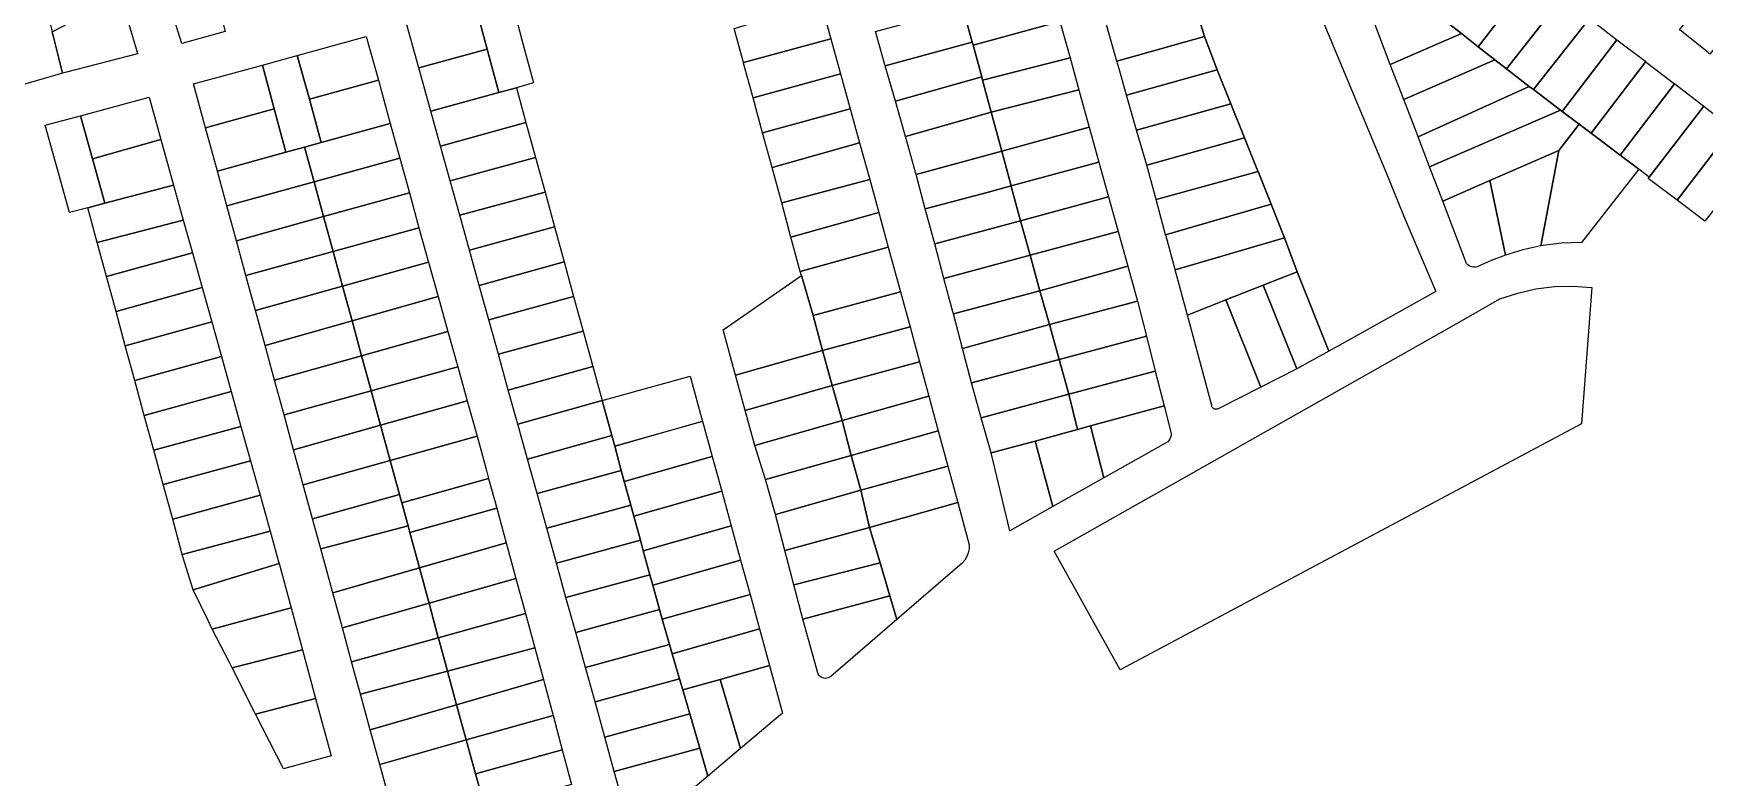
# Model space of a CAD drawing. Header units: millimetres. Extents: x 522658 to 553925, y 7796479 to 7820139.
# Drawn here: x 542237 to 542795, y 7802362 to 7802610 of the extents above; entities that cross this region are included whole.
import ezdxf

# ---------------------------------------------------------------- set-up
doc = ezdxf.new("R2010")
doc.units = ezdxf.units.MM
doc.layers.add('ZONA RESIDENCIAL 2 (ZR_2)', color=2, linetype='Continuous')

msp = doc.modelspace()

# ---------------------------------------------------------------- linework, layer by layer
at = {"layer": 'ZONA RESIDENCIAL 2 (ZR_2)'}
for points in [[(542654.54, 7802541.87), (542650.04, 7802553.14), (542645.69, 7802564.04), (542645.44, 7802564.67), (542641.19, 7802575.3), (542636.62, 7802586.67), (542632.07, 7802597.98), (542627.78, 7802609.06), (542622.43, 7802626.85), (542620.11, 7802635.25), (542629.33, 7802646.79), (542639.82, 7802661.12), (542645, 7802667.76), (542649.62, 7802656.75), (542688.49, 7802563.39), (542694.26, 7802549.41), (542705.05, 7802524), (542672.72, 7802506.03), (542669.28, 7802504.12), (542658.79, 7802530.58), (542654.54, 7802541.87)], [(542737.53, 7802629.49), (542719.17, 7802605.69), (542713.52, 7802610.08), (542709.67, 7802613.08), (542727.95, 7802636.95), (542737.53, 7802629.49)], [(542798.8, 7802606.15), (542796.48, 7802603.25), (542795.89, 7802603.72), (542786.49, 7802611.18), (542786.29, 7802611.33), (542806.81, 7802636.99), (542816.28, 7802629.22), (542816.86, 7802628.74), (542804.54, 7802613.33), (542798.8, 7802606.15)], [(542301.07, 7802610.77), (542286.63, 7802606.83), (542280.57, 7802625.93), (542295.54, 7802632.1), (542301.07, 7802610.77)], [(542595.13, 7802612.97), (542602.83, 7802619.15), (542620.11, 7802635.25), (542622.43, 7802626.85), (542627.78, 7802609.06), (542598.57, 7802600.93), (542595.13, 7802612.97)], [(542579.59, 7802614.12), (542550.61, 7802606.17), (542550.33, 7802607.18), (542547.39, 7802617.76), (542576.38, 7802625.66), (542578.35, 7802618.58), (542579.59, 7802614.12)], [(542713.52, 7802610.08), (542689.82, 7802599.78), (542684.06, 7802614.81), (542689.36, 7802628.88), (542699.95, 7802620.64), (542709.67, 7802613.08), (542713.52, 7802610.08)], [(542747.17, 7802621.99), (542728.57, 7802598.37), (542724.73, 7802601.36), (542719.17, 7802605.69), (542737.53, 7802629.49), (542747.17, 7802621.99)], [(542226.32, 7802612.99), (542235.46, 7802618.77), (542240.6, 7802622.05), (542243.37, 7802610.69), (542246.75, 7802596.86), (542231.81, 7802592.55), (542226.32, 7802612.99)], [(542243.37, 7802610.69), (542265.54, 7802622.4), (542268.94, 7802613.28), (542271.64, 7802603.93), (542271.82, 7802603.38), (542248.12, 7802597.26), (542246.75, 7802596.86), (542244.29, 7802606.93), (542243.37, 7802610.69)], [(542403.93, 7802593.6), (542398.23, 7802592.03), (542392.38, 7802590.42), (542388.45, 7802604.93), (542384.54, 7802619.33), (542396.2, 7802622.55), (542400.07, 7802608.04), (542403.93, 7802593.6)], [(542756.23, 7802615.07), (542737.57, 7802591.37), (542736.18, 7802592.45), (542728.57, 7802598.37), (542747.17, 7802621.99), (542756.23, 7802615.07)], [(542388.45, 7802604.93), (542365.65, 7802598.64), (542361.65, 7802613.02), (542384.54, 7802619.33), (542388.45, 7802604.93)], [(542473.99, 7802600.39), (542470.87, 7802611.82), (542476.49, 7802613.41), (542499.89, 7802619.98), (542503.14, 7802608.31), (542473.99, 7802600.39)], [(542550.33, 7802607.18), (542521.3, 7802599.27), (542517.99, 7802610.78), (542547.13, 7802618.72), (542547.39, 7802617.76), (542550.33, 7802607.18)], [(542765.44, 7802608.04), (542747.2, 7802584.1), (542746.61, 7802584.54), (542737.57, 7802591.37), (542756.23, 7802615.07), (542765.44, 7802608.04)], [(542352.16, 7802594.53), (542329.14, 7802588.19), (542325.12, 7802602.81), (542348.14, 7802609.15), (542352.16, 7802594.53)], [(542550.61, 7802606.17), (542579.59, 7802614.12), (542582.95, 7802601.97), (542553.76, 7802594.54), (542553.47, 7802595.6), (542550.61, 7802606.17)], [(542632.07, 7802597.98), (542601.84, 7802589.53), (542599.55, 7802597.5), (542598.57, 7802600.93), (542627.78, 7802609.06), (542632.07, 7802597.98)], [(542724.73, 7802601.36), (542694.29, 7802588.13), (542689.82, 7802599.78), (542713.52, 7802610.08), (542719.17, 7802605.69), (542724.73, 7802601.36)], [(542365.65, 7802598.64), (542388.45, 7802604.93), (542392.38, 7802590.42), (542369.67, 7802584.16), (542365.65, 7802598.64)], [(542506.37, 7802596.68), (542477.17, 7802588.69), (542474.05, 7802600.16), (542473.99, 7802600.39), (542503.14, 7802608.31), (542506.37, 7802596.68)], [(542553.47, 7802595.6), (542524.69, 7802587.49), (542521.3, 7802599.27), (542550.33, 7802607.18), (542550.61, 7802606.17), (542553.47, 7802595.6)], [(542775.04, 7802600.72), (542756.84, 7802576.82), (542752.79, 7802579.87), (542747.2, 7802584.1), (542765.44, 7802608.04), (542775.04, 7802600.72)], [(542317.41, 7802584.97), (542294.48, 7802578.65), (542290.48, 7802593.28), (542313.47, 7802599.6), (542317.41, 7802584.97)], [(542321.32, 7802570.48), (542317.41, 7802584.97), (542313.47, 7802599.6), (542325.12, 7802602.81), (542329.14, 7802588.19), (542333.12, 7802573.73), (542327.53, 7802572.19), (542321.32, 7802570.48)], [(542585.92, 7802591.26), (542556.65, 7802583.81), (542553.76, 7802594.54), (542582.95, 7802601.97), (542585.92, 7802591.26)], [(542636.62, 7802586.67), (542605.18, 7802577.9), (542601.84, 7802589.53), (542632.07, 7802597.98), (542636.62, 7802586.67)], [(542736.18, 7802592.45), (542699.08, 7802575.62), (542698.62, 7802576.82), (542694.29, 7802588.13), (542724.73, 7802601.36), (542728.57, 7802598.37), (542736.18, 7802592.45)], [(542784.67, 7802593.37), (542766.51, 7802569.52), (542756.84, 7802576.82), (542775.04, 7802600.72), (542775.22, 7802600.58), (542784.67, 7802593.37)], [(542329.14, 7802588.19), (542352.16, 7802594.53), (542356.14, 7802580.07), (542333.12, 7802573.73), (542329.14, 7802588.19)], [(542509.6, 7802585.02), (542480.38, 7802576.92), (542477.17, 7802588.69), (542506.37, 7802596.68), (542509.6, 7802585.02)], [(542556.65, 7802583.81), (542528.07, 7802575.76), (542524.69, 7802587.49), (542553.47, 7802595.6), (542553.76, 7802594.54), (542556.65, 7802583.81)], [(542699.08, 7802575.62), (542736.18, 7802592.45), (542737.57, 7802591.37), (542746.61, 7802584.54), (542702.94, 7802565.56), (542699.08, 7802575.62)], [(542766.51, 7802569.52), (542784.67, 7802593.37), (542784.76, 7802593.3), (542794.44, 7802585.91), (542776.19, 7802562.21), (542772.78, 7802564.79), (542766.51, 7802569.52)], [(542279.58, 7802574.76), (542256.79, 7802568.3), (542252.79, 7802582.67), (542275.65, 7802588.84), (542279.58, 7802574.76)], [(542401.4, 7802580.46), (542372.9, 7802572.53), (542369.67, 7802584.16), (542392.38, 7802590.42), (542398.23, 7802592.03), (542401.4, 7802580.46)], [(542560.14, 7802570.89), (542556.65, 7802583.81), (542585.92, 7802591.26), (542586.15, 7802590.43), (542589.36, 7802578.81), (542560.14, 7802570.89)], [(542641.19, 7802575.3), (542608.54, 7802566.19), (542605.18, 7802577.9), (542636.62, 7802586.67), (542641.19, 7802575.3)], [(542260.93, 7802553.47), (542255.23, 7802551.96), (542249.15, 7802550.35), (542244.99, 7802565.18), (542240.98, 7802579.48), (542252.79, 7802582.67), (542256.79, 7802568.3), (542260.93, 7802553.47)], [(542294.48, 7802578.65), (542317.41, 7802584.97), (542321.32, 7802570.48), (542298.44, 7802564.18), (542294.48, 7802578.65)], [(542480.38, 7802576.92), (542509.6, 7802585.02), (542512.74, 7802573.58), (542483.52, 7802565.41), (542480.38, 7802576.92)], [(542560.14, 7802570.89), (542531.58, 7802563), (542531.48, 7802563.37), (542529.32, 7802571.4), (542528.07, 7802575.76), (542556.65, 7802583.81), (542560.14, 7802570.89)], [(542752.79, 7802579.87), (542746.06, 7802571.04), (542723, 7802561.02), (542707.29, 7802554.19), (542702.94, 7802565.56), (542746.61, 7802584.54), (542747.2, 7802584.1), (542752.79, 7802579.87)], [(542803.91, 7802578.43), (542785.48, 7802554.49), (542775.85, 7802561.77), (542776.19, 7802562.21), (542794.44, 7802585.91), (542803.91, 7802578.43)], [(542359.32, 7802568.52), (542330.69, 7802560.65), (542327.53, 7802572.19), (542333.12, 7802573.73), (542356.14, 7802580.07), (542359.32, 7802568.52)], [(542404.61, 7802568.74), (542376.13, 7802560.89), (542372.9, 7802572.53), (542401.4, 7802580.46), (542404.61, 7802568.74)], [(542592.58, 7802567.18), (542563.29, 7802559.27), (542560.14, 7802570.89), (542589.36, 7802578.81), (542592.58, 7802567.18)], [(542740.03, 7802539.21), (542746.06, 7802571.04), (542752.79, 7802579.87), (542756.84, 7802576.82), (542766.51, 7802569.52), (542772.78, 7802564.79), (542753.65, 7802540.33), (542746.81, 7802540.08), (542740.03, 7802539.21)], [(542813.29, 7802571.02), (542794.79, 7802547.46), (542785.48, 7802554.49), (542803.91, 7802578.43), (542813.29, 7802571.02)], [(542256.79, 7802568.3), (542279.58, 7802574.76), (542283.82, 7802559.54), (542260.93, 7802553.47), (542256.79, 7802568.3)], [(542330.69, 7802560.65), (542301.59, 7802552.65), (542298.44, 7802564.18), (542321.32, 7802570.48), (542327.53, 7802572.19), (542330.69, 7802560.65)], [(542486.73, 7802553.62), (542483.52, 7802565.41), (542512.74, 7802573.58), (542516.1, 7802561.35), (542486.73, 7802553.62)], [(542563.29, 7802559.27), (542555.26, 7802557.1), (542534.63, 7802551.64), (542531.58, 7802563), (542560.14, 7802570.89), (542563.29, 7802559.27)], [(542645.69, 7802564.04), (542611.66, 7802554.69), (542608.54, 7802566.19), (542641.19, 7802575.3), (542645.44, 7802564.67), (542645.69, 7802564.04)], [(542740.03, 7802539.21), (542734.06, 7802537.93), (542728.22, 7802536.17), (542723, 7802561.02), (542746.06, 7802571.04), (542740.03, 7802539.21)], [(542362.51, 7802556.92), (542333.88, 7802548.99), (542330.69, 7802560.65), (542359.32, 7802568.52), (542362.51, 7802556.92)], [(542407.77, 7802557.21), (542379.29, 7802549.51), (542376.13, 7802560.89), (542404.61, 7802568.74), (542407.77, 7802557.21)], [(542563.29, 7802559.27), (542592.58, 7802567.18), (542595.8, 7802555.55), (542566.46, 7802547.63), (542563.34, 7802559.1), (542563.29, 7802559.27)], [(542287.08, 7802547.84), (542258.37, 7802540.37), (542255.23, 7802551.96), (542260.93, 7802553.47), (542283.82, 7802559.54), (542287.08, 7802547.84)], [(542333.88, 7802548.99), (542304.8, 7802540.93), (542301.59, 7802552.65), (542330.69, 7802560.65), (542333.88, 7802548.99)], [(542519.11, 7802550.4), (542489.74, 7802542.17), (542486.73, 7802553.62), (542516.1, 7802561.35), (542519.11, 7802550.4)], [(542534.63, 7802551.64), (542555.26, 7802557.1), (542563.29, 7802559.27), (542563.34, 7802559.1), (542566.46, 7802547.63), (542537.79, 7802539.88), (542534.63, 7802551.64)], [(542650.04, 7802553.14), (542614.85, 7802542.94), (542611.66, 7802554.69), (542645.69, 7802564.04), (542650.04, 7802553.14)], [(542707.29, 7802554.19), (542723, 7802561.02), (542728.22, 7802536.17), (542723.43, 7802534.33), (542718.78, 7802532.18), (542718.24, 7802532.1), (542717.69, 7802532.11), (542717.15, 7802532.2), (542716.62, 7802532.37), (542716.13, 7802532.61), (542715.68, 7802532.93), (542715.29, 7802533.31), (542707.29, 7802554.19)], [(542365.71, 7802545.29), (542337.06, 7802537.36), (542333.88, 7802548.99), (542362.51, 7802556.92), (542365.71, 7802545.29)], [(542410.95, 7802545.58), (542382.54, 7802537.82), (542379.29, 7802549.51), (542407.77, 7802557.21), (542410.95, 7802545.58)], [(542598.99, 7802544.01), (542569.6, 7802536.08), (542566.46, 7802547.63), (542595.8, 7802555.55), (542598.99, 7802544.01)], [(542654.54, 7802541.87), (542618.03, 7802531.27), (542618, 7802531.37), (542614.98, 7802542.46), (542614.85, 7802542.94), (542650.04, 7802553.14), (542654.54, 7802541.87)], [(542258.37, 7802540.37), (542287.08, 7802547.84), (542290.11, 7802536.96), (542261.44, 7802529.06), (542258.37, 7802540.37)], [(542337.06, 7802537.36), (542307.98, 7802529.29), (542304.8, 7802540.93), (542333.88, 7802548.99), (542337.06, 7802537.36)], [(542522.31, 7802538.77), (542492.93, 7802530.67), (542489.74, 7802542.17), (542519.11, 7802550.4), (542522.31, 7802538.77)], [(542569.6, 7802536.08), (542540.89, 7802528.33), (542537.79, 7802539.88), (542566.46, 7802547.63), (542569.6, 7802536.08)], [(542368.87, 7802533.81), (542340.22, 7802525.81), (542337.06, 7802537.36), (542365.71, 7802545.29), (542368.78, 7802534.14), (542368.87, 7802533.81)], [(542414.14, 7802533.93), (542385.81, 7802526.05), (542382.54, 7802537.82), (542410.95, 7802545.58), (542414.14, 7802533.93)], [(542602.2, 7802532.44), (542572.88, 7802524.21), (542569.6, 7802536.08), (542598.99, 7802544.01), (542602.2, 7802532.44)], [(542293.36, 7802525.3), (542264.62, 7802517.36), (542261.44, 7802529.06), (542290.11, 7802536.96), (542293.36, 7802525.3)], [(542340.22, 7802525.81), (542311.15, 7802517.69), (542307.98, 7802529.29), (542337.06, 7802537.36), (542340.22, 7802525.81)], [(542526.4, 7802523.88), (542497.19, 7802516.02), (542493.3, 7802529.3), (542492.93, 7802530.67), (542522.31, 7802538.77), (542526.4, 7802523.88)], [(542658.79, 7802530.58), (542647.41, 7802526.1), (542634.94, 7802521.19), (542622.1, 7802516.14), (542618.03, 7802531.27), (542654.54, 7802541.87), (542658.79, 7802530.58)], [(542372.09, 7802522.28), (542343.4, 7802514.18), (542340.22, 7802525.81), (542368.87, 7802533.81), (542372.09, 7802522.28)], [(542417.31, 7802522.36), (542389, 7802514.57), (542385.81, 7802526.05), (542414.14, 7802533.93), (542417.31, 7802522.36)], [(542572.88, 7802524.21), (542544.07, 7802516.5), (542543.88, 7802517.22), (542540.89, 7802528.33), (542569.6, 7802536.08), (542572.88, 7802524.21)], [(542605.42, 7802520.81), (542576.05, 7802512.95), (542572.88, 7802524.21), (542602.2, 7802532.44), (542605.42, 7802520.81)], [(542296.55, 7802513.85), (542267.72, 7802505.92), (542264.62, 7802517.36), (542293.36, 7802525.3), (542296.55, 7802513.85)], [(542343.4, 7802514.18), (542314.35, 7802505.99), (542311.15, 7802517.69), (542340.22, 7802525.81), (542343.4, 7802514.18)], [(542500.38, 7802504.32), (542471.33, 7802496.13), (542467.23, 7802511.21), (542493.3, 7802529.3), (542497.19, 7802516.02), (542500.38, 7802504.32)], [(542599.65, 7802397.69), (542577.68, 7802437.34), (542711.98, 7802513.35), (542726.39, 7802521.5), (542732.31, 7802523.47), (542738.39, 7802524.86), (542744.57, 7802525.65), (542750.81, 7802525.82), (542757.03, 7802525.39), (542753.58, 7802479.87), (542599.65, 7802397.69)], [(542658.58, 7802498.17), (542646.59, 7802492.07), (542634.94, 7802521.19), (542647.41, 7802526.1), (542658.58, 7802498.17)], [(542658.58, 7802498.17), (542647.41, 7802526.1), (542658.79, 7802530.58), (542669.28, 7802504.12), (542658.58, 7802498.17)], [(542375.34, 7802510.66), (542346.58, 7802502.57), (542343.4, 7802514.18), (542372.09, 7802522.28), (542375.34, 7802510.66)], [(542420.48, 7802510.8), (542392.2, 7802503.04), (542389, 7802514.57), (542417.31, 7802522.36), (542420.48, 7802510.8)], [(542497.19, 7802516.02), (542526.4, 7802523.88), (542529.58, 7802512.18), (542500.38, 7802504.32), (542497.19, 7802516.02)], [(542576.05, 7802512.95), (542547.05, 7802505.02), (542544.07, 7802516.5), (542572.88, 7802524.21), (542576.05, 7802512.95)], [(542608.42, 7802509.04), (542579.33, 7802501.29), (542576.05, 7802512.95), (542605.42, 7802520.81), (542608.42, 7802509.04)], [(542646.59, 7802492.07), (542632.34, 7802484.82), (542632.11, 7802484.73), (542631.87, 7802484.69), (542631.63, 7802484.68), (542631.38, 7802484.71), (542631.15, 7802484.78), (542630.93, 7802484.89), (542630.73, 7802485.03), (542630.55, 7802485.2), (542630.41, 7802485.4), (542630.3, 7802485.62), (542630.21, 7802485.96), (542622.1, 7802516.14), (542634.94, 7802521.19), (542646.59, 7802492.07)], [(542346.58, 7802502.57), (542317.52, 7802494.39), (542314.35, 7802505.99), (542343.4, 7802514.18), (542346.58, 7802502.57)], [(542299.77, 7802502.3), (542270.88, 7802494.3), (542267.72, 7802505.92), (542296.55, 7802513.85), (542299.77, 7802502.3)], [(542378.63, 7802498.89), (542349.78, 7802490.9), (542349.76, 7802490.96), (542346.58, 7802502.57), (542375.34, 7802510.66), (542378.63, 7802498.89)], [(542423.73, 7802498.94), (542395.52, 7802491.09), (542392.2, 7802503.04), (542420.48, 7802510.8), (542423.73, 7802498.94)], [(542532.73, 7802500.53), (542503.62, 7802492.66), (542500.38, 7802504.32), (542529.58, 7802512.18), (542532.73, 7802500.53)], [(542579.33, 7802501.29), (542550.05, 7802493.49), (542550.03, 7802493.57), (542547.05, 7802505.02), (542576.05, 7802512.95), (542579.33, 7802501.29)], [(542579.33, 7802501.29), (542608.42, 7802509.04), (542611.38, 7802497.41), (542582.59, 7802489.71), (542579.33, 7802501.29)], [(542471.33, 7802496.13), (542500.38, 7802504.32), (542503.62, 7802492.66), (542474.56, 7802484.3), (542471.33, 7802496.13)], [(542303.01, 7802490.67), (542274.07, 7802482.63), (542270.88, 7802494.3), (542299.77, 7802502.3), (542303.01, 7802490.67)], [(542349.78, 7802490.9), (542320.68, 7802482.84), (542317.52, 7802494.39), (542346.58, 7802502.57), (542349.76, 7802490.96), (542349.78, 7802490.9)], [(542381.8, 7802487.53), (542352.91, 7802479.39), (542349.78, 7802490.9), (542378.63, 7802498.89), (542381.8, 7802487.53)], [(542395.52, 7802491.09), (542423.73, 7802498.94), (542426.84, 7802487.58), (542398.67, 7802479.74), (542395.52, 7802491.09)], [(542535.83, 7802489.09), (542506.95, 7802481), (542503.62, 7802492.66), (542532.73, 7802500.53), (542535.83, 7802489.09)], [(542582.59, 7802489.71), (542553.33, 7802481.88), (542550.05, 7802493.49), (542579.33, 7802501.29), (542582.59, 7802489.71)], [(542582.59, 7802489.71), (542611.38, 7802497.41), (542614.34, 7802485.81), (542589.76, 7802479.12), (542585.48, 7802477.95), (542582.59, 7802489.71)], [(542460.34, 7802480.66), (542431.02, 7802472.34), (542430.02, 7802475.98), (542426.84, 7802487.58), (542456.21, 7802495.75), (542460.34, 7802480.66)], [(542506.95, 7802481), (542477.77, 7802472.62), (542474.56, 7802484.3), (542503.62, 7802492.66), (542506.95, 7802481)], [(542306.29, 7802478.92), (542277.24, 7802471.02), (542274.07, 7802482.63), (542303.01, 7802490.67), (542306.29, 7802478.92)], [(542352.91, 7802479.39), (542323.86, 7802471.21), (542320.68, 7802482.84), (542349.78, 7802490.9), (542352.91, 7802479.39)], [(542385.11, 7802475.67), (542356.12, 7802467.59), (542352.91, 7802479.39), (542381.8, 7802487.53), (542385.11, 7802475.67)], [(542430.02, 7802475.98), (542401.91, 7802468.08), (542398.67, 7802479.74), (542426.84, 7802487.58), (542430.02, 7802475.98)], [(542538.96, 7802477.55), (542509.95, 7802469.22), (542506.95, 7802481), (542535.83, 7802489.09), (542538.96, 7802477.55)], [(542553.33, 7802481.88), (542582.59, 7802489.71), (542585.48, 7802477.95), (542571.28, 7802474.09), (542556.66, 7802470.11), (542556.64, 7802470.19), (542553.33, 7802481.88)], [(542431.02, 7802472.34), (542460.34, 7802480.67), (542463.55, 7802468.95), (542434.23, 7802460.62), (542433.22, 7802464.29), (542431.02, 7802472.34)], [(542481.36, 7802461.24), (542477.77, 7802472.62), (542506.95, 7802481), (542509.95, 7802469.22), (542481.36, 7802461.24)], [(542594.18, 7802461.77), (542589.76, 7802479.12), (542614.34, 7802485.81), (542616.69, 7802476.6), (542616.64, 7802475.99), (542616.5, 7802475.4), (542616.27, 7802474.84), (542615.96, 7802474.31), (542615.57, 7802473.84), (542594.18, 7802461.77)], [(542309.48, 7802467.47), (542280.37, 7802459.56), (542277.24, 7802471.02), (542306.29, 7802478.92), (542309.48, 7802467.47)], [(542356.12, 7802467.59), (542327.07, 7802459.49), (542323.86, 7802471.21), (542352.91, 7802479.39), (542356.12, 7802467.59)], [(542388.96, 7802461.56), (542359.98, 7802453.43), (542359.22, 7802456.23), (542356.12, 7802467.59), (542385.11, 7802475.67), (542388.21, 7802464.31), (542388.96, 7802461.56)], [(542401.91, 7802468.08), (542430.02, 7802475.98), (542431.02, 7802472.34), (542433.22, 7802464.29), (542405.1, 7802456.6), (542401.91, 7802468.08)], [(542542.16, 7802465.71), (542513.14, 7802457.66), (542509.95, 7802469.22), (542538.96, 7802477.55), (542542.16, 7802465.71)], [(542577.26, 7802452.22), (542571.28, 7802474.09), (542585.48, 7802477.95), (542589.76, 7802479.12), (542594.18, 7802461.77), (542577.26, 7802452.22)], [(542577.26, 7802452.22), (542562.89, 7802444.11), (542556.66, 7802470.11), (542571.28, 7802474.09), (542577.26, 7802452.22)], [(542312.67, 7802456.03), (542283.54, 7802447.96), (542280.37, 7802459.56), (542309.48, 7802467.47), (542312.67, 7802456.03)], [(542359.22, 7802456.23), (542330.18, 7802448.13), (542327.07, 7802459.49), (542356.12, 7802467.59), (542359.22, 7802456.23)], [(542436.4, 7802452.69), (542408.32, 7802445.02), (542405.1, 7802456.6), (542433.22, 7802464.29), (542434.23, 7802460.62), (542436.4, 7802452.69)], [(542466.73, 7802457.34), (542437.41, 7802449.02), (542436.4, 7802452.69), (542434.23, 7802460.62), (542463.55, 7802468.94), (542466.73, 7802457.34)], [(542513.14, 7802457.66), (542484.67, 7802449.54), (542481.36, 7802461.24), (542509.95, 7802469.22), (542513.14, 7802457.66)], [(542513.14, 7802457.66), (542542.16, 7802465.71), (542545.46, 7802453.56), (542516.03, 7802445.26), (542513.14, 7802457.66)], [(542359.98, 7802453.43), (542388.96, 7802461.56), (542391.67, 7802451.65), (542362.67, 7802443.57), (542362.05, 7802445.84), (542359.98, 7802453.43)], [(542316.01, 7802444.05), (542286.75, 7802436.2), (542283.54, 7802447.96), (542312.67, 7802456.03), (542316.01, 7802444.05)], [(542362.05, 7802445.84), (542332.91, 7802438.14), (542330.18, 7802448.13), (542359.22, 7802456.23), (542359.98, 7802453.43), (542362.05, 7802445.84)], [(542469.9, 7802445.79), (542440.57, 7802437.47), (542439.6, 7802441.01), (542437.41, 7802449.02), (542466.73, 7802457.34), (542469.9, 7802445.79)], [(542484.67, 7802449.54), (542513.14, 7802457.66), (542516.03, 7802445.26), (542487.82, 7802437.6), (542484.67, 7802449.54)], [(542536.46, 7802424.27), (542525.2, 7802414.56), (542522.84, 7802422.47), (542519.55, 7802433.49), (542516.03, 7802445.26), (542545.46, 7802453.56), (542549.3, 7802439.4), (542549.24, 7802438.06), (542548.97, 7802436.75), (542548.49, 7802435.5), (542547.81, 7802434.34), (542546.95, 7802433.31), (542536.46, 7802424.27)], [(542394.82, 7802440.09), (542365.88, 7802431.77), (542362.67, 7802443.57), (542391.67, 7802451.65), (542394.82, 7802440.09)], [(542439.6, 7802441.01), (542411.56, 7802433.35), (542408.32, 7802445.02), (542436.4, 7802452.69), (542437.41, 7802449.02), (542439.6, 7802441.01)], [(542319.02, 7802433.25), (542290.33, 7802424.46), (542286.95, 7802435.47), (542286.75, 7802436.2), (542316.01, 7802444.05), (542318.76, 7802434.19), (542319.02, 7802433.25)], [(542332.91, 7802438.14), (542362.05, 7802445.84), (542362.67, 7802443.57), (542365.88, 7802431.77), (542336.93, 7802423.45), (542332.91, 7802438.14)], [(542473.04, 7802434.34), (542443.7, 7802426.02), (542442.76, 7802429.47), (542440.57, 7802437.47), (542469.9, 7802445.79), (542473.04, 7802434.34)], [(542487.82, 7802437.6), (542516.03, 7802445.26), (542519.55, 7802433.49), (542490.82, 7802426.12), (542487.82, 7802437.6)], [(542398.05, 7802428.24), (542369.09, 7802419.96), (542369.01, 7802420.27), (542365.88, 7802431.77), (542394.82, 7802440.09), (542398.05, 7802428.24)], [(542442.76, 7802429.47), (542414.76, 7802421.82), (542411.56, 7802433.35), (542439.6, 7802441.01), (542440.57, 7802437.47), (542442.76, 7802429.47)], [(542323.03, 7802418.45), (542296.76, 7802411.34), (542295.35, 7802414.2), (542290.33, 7802424.46), (542319.02, 7802433.25), (542323.03, 7802418.45)], [(542369.09, 7802419.96), (542340.15, 7802411.69), (542336.93, 7802423.45), (542365.88, 7802431.77), (542369.01, 7802420.27), (542369.09, 7802419.96)], [(542476.17, 7802422.92), (542446.83, 7802414.6), (542445.95, 7802417.81), (542443.7, 7802426.02), (542473.04, 7802434.34), (542476.17, 7802422.92)], [(542490.82, 7802426.12), (542519.55, 7802433.49), (542522.84, 7802422.47), (542493.81, 7802414.67), (542490.82, 7802426.12)], [(542401.24, 7802416.57), (542372.15, 7802408.44), (542369.09, 7802419.96), (542398.05, 7802428.24), (542401.24, 7802416.57)], [(542445.95, 7802417.81), (542418, 7802410.18), (542414.76, 7802421.82), (542442.76, 7802429.47), (542443.7, 7802426.02), (542445.95, 7802417.81)], [(542372.15, 7802408.44), (542343.25, 7802400.35), (542340.15, 7802411.69), (542369.09, 7802419.96), (542372.15, 7802408.44)], [(542479.33, 7802411.38), (542450.18, 7802403.12), (542449.28, 7802406.19), (542446.83, 7802414.6), (542476.17, 7802422.92), (542479.33, 7802411.38)], [(542493.81, 7802414.67), (542522.84, 7802422.47), (542525.2, 7802414.56), (542503.11, 7802395.53), (542502.71, 7802395.25), (542502.27, 7802395.05), (542501.8, 7802394.92), (542501.32, 7802394.88), (542500.84, 7802394.92), (542500.37, 7802395.05), (542499.93, 7802395.25), (542499.53, 7802395.53), (542499.19, 7802395.87), (542498.91, 7802396.27), (542493.81, 7802414.67)], [(542296.76, 7802411.34), (542323.03, 7802418.45), (542326.85, 7802404.35), (542303.33, 7802398.43), (542302.47, 7802400.12), (542296.76, 7802411.34)], [(542404.39, 7802405.02), (542375.19, 7802397.31), (542372.2, 7802408.26), (542372.15, 7802408.44), (542401.24, 7802416.57), (542404.39, 7802405.02)], [(542449.28, 7802406.19), (542421.24, 7802398.54), (542418, 7802410.18), (542445.95, 7802417.81), (542446.83, 7802414.6), (542449.28, 7802406.19)], [(542375.19, 7802397.31), (542346.18, 7802389.65), (542343.25, 7802400.35), (542372.15, 7802408.44), (542372.2, 7802408.26), (542375.19, 7802397.31)], [(542482.66, 7802399.2), (542466.26, 7802394.55), (542453.72, 7802391), (542452.64, 7802394.69), (542450.18, 7802403.12), (542479.33, 7802411.38), (542482.66, 7802399.2)], [(542303.33, 7802398.43), (542326.85, 7802404.35), (542331.23, 7802388.19), (542311.22, 7802382.93), (542310.75, 7802383.87), (542303.33, 7802398.43)], [(542407.28, 7802394.45), (542378.27, 7802386.04), (542375.19, 7802397.31), (542404.39, 7802405.02), (542407.28, 7802394.45)], [(542452.64, 7802394.69), (542424.45, 7802387), (542421.24, 7802398.54), (542449.28, 7802406.19), (542450.18, 7802403.12), (542452.64, 7802394.69)], [(542378.27, 7802386.04), (542349.45, 7802377.68), (542346.18, 7802389.65), (542375.19, 7802397.31), (542378.27, 7802386.04)], [(542473, 7802371.46), (542466.26, 7802394.55), (542482.66, 7802399.2), (542487.02, 7802383.3), (542473, 7802371.46)], [(542410.47, 7802382.52), (542381.48, 7802374.31), (542378.27, 7802386.04), (542407.28, 7802394.45), (542407.52, 7802393.56), (542410.47, 7802382.52)], [(542456.05, 7802383.01), (542427.71, 7802375.27), (542424.45, 7802387), (542452.64, 7802394.69), (542453.72, 7802391), (542456.05, 7802383.01)], [(542473, 7802371.46), (542462.11, 7802362.26), (542459.38, 7802371.61), (542456.05, 7802383.01), (542453.72, 7802391), (542466.26, 7802394.55), (542473, 7802371.46)], [(542311.22, 7802382.93), (542331.23, 7802388.19), (542336.43, 7802368.99), (542320.53, 7802364.66), (542311.22, 7802382.93)], [(542381.48, 7802374.31), (542352.6, 7802366.14), (542349.45, 7802377.68), (542378.27, 7802386.04), (542381.48, 7802374.31)], [(542413.54, 7802371.03), (542384.58, 7802362.98), (542381.48, 7802374.31), (542410.47, 7802382.52), (542413.54, 7802371.03)], [(542459.38, 7802371.61), (542430.89, 7802363.83), (542427.71, 7802375.27), (542456.05, 7802383.01), (542459.38, 7802371.61)], [(542392.91, 7802302.42), (542371.61, 7802296.6), (542352.6, 7802366.14), (542381.48, 7802374.31), (542384.58, 7802362.98), (542387.75, 7802351.41), (542390.93, 7802339.77), (542394.13, 7802328.06), (542397.27, 7802316.59), (542400.57, 7802304.52), (542392.91, 7802302.42)], [(542416.64, 7802359.42), (542387.75, 7802351.41), (542384.58, 7802362.98), (542413.54, 7802371.03), (542416.64, 7802359.42)], [(542430.89, 7802363.83), (542459.38, 7802371.61), (542462.11, 7802362.26), (542437.17, 7802341.19), (542430.89, 7802363.83)]]:
    msp.add_lwpolyline(points, close=True, dxfattribs=at)

doc.saveas('drawing.dxf')
